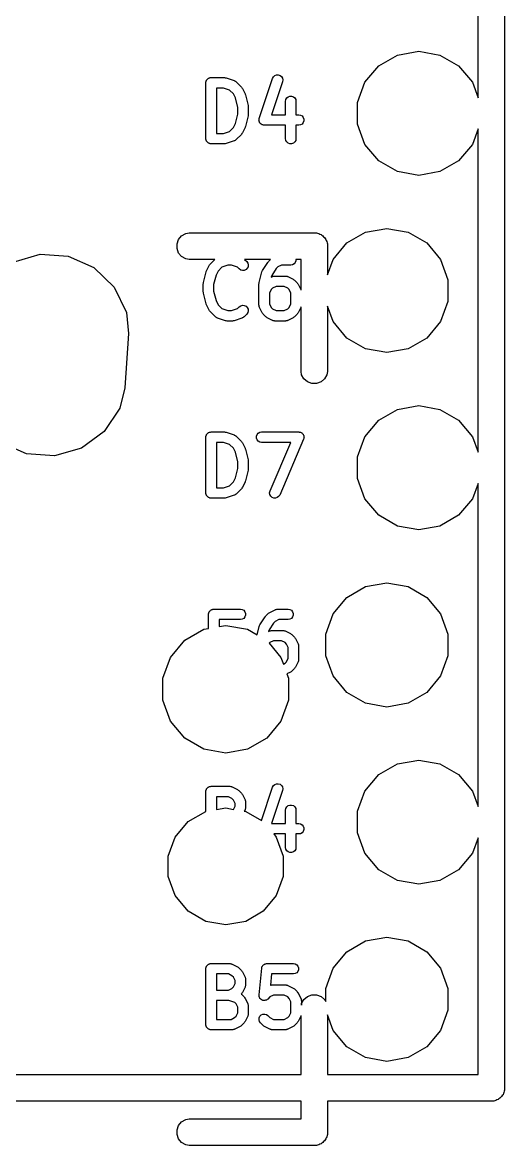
# Model space of a CAD drawing. Extents: x 242.4 to 312.6, y -174.9 to -102.
# Drawn here: x 270.13 to 277.05, y -136.08 to -119.98 of the extents above; entities that cross this region are included whole.
import ezdxf

# ---------------------------------------------------------------- set-up
doc = ezdxf.new("R2010")
doc.units = 0
doc.header["$MEASUREMENT"] = 0
doc.layers.add('BLACK', color=7, linetype='CONTINUOUS')

msp = doc.modelspace()

# ---------------------------------------------------------------- linework, layer by layer
at = {"layer": 'BLACK', "linetype": 'CONTINUOUS'}
for p, q in [((277.05, -102.218), (277.05, -135.272)), ((276.67, -121.061), (276.669, -116.429)), ((275.514, -120.449), (275.819, -120.395)), ((275.819, -120.395), (276.123, -120.449)), ((275.247, -120.603), (275.514, -120.449)), ((276.123, -120.449), (276.391, -120.603)), ((273.754, -120.745), (273.778, -120.735)), ((273.778, -120.735), (273.804, -120.735)), ((273.804, -120.735), (273.829, -120.743)), ((275.048, -120.84), (275.247, -120.603)), ((276.391, -120.603), (276.589, -120.84)), ((272.766, -120.847), (272.767, -120.84)), ((272.766, -121.647), (272.766, -120.847)), ((272.767, -120.834), (272.769, -120.828)), ((272.767, -120.84), (272.767, -120.834)), ((272.769, -120.828), (272.77, -120.821)), ((272.77, -120.821), (272.773, -120.816)), ((272.773, -120.816), (272.776, -120.809)), ((272.776, -120.809), (272.78, -120.804)), ((272.78, -120.804), (272.783, -120.799)), ((272.783, -120.799), (272.788, -120.794)), ((272.788, -120.794), (272.792, -120.789)), ((272.792, -120.789), (272.798, -120.786)), ((272.798, -120.786), (272.803, -120.782)), ((272.803, -120.782), (272.809, -120.78)), ((272.809, -120.78), (272.815, -120.776)), ((272.815, -120.776), (272.821, -120.775)), ((272.821, -120.775), (272.827, -120.773)), ((272.827, -120.773), (272.834, -120.773)), ((272.834, -120.773), (272.841, -120.772)), ((272.841, -120.772), (273.031, -120.772)), ((273.031, -120.772), (273.043, -120.774)), ((273.043, -120.774), (273.055, -120.776)), ((273.055, -120.776), (273.169, -120.814)), ((273.169, -120.814), (273.173, -120.816)), ((273.173, -120.816), (273.177, -120.817)), ((273.177, -120.817), (273.184, -120.822)), ((273.184, -120.822), (273.192, -120.826)), ((273.192, -120.826), (273.195, -120.829)), ((273.195, -120.829), (273.198, -120.832)), ((273.198, -120.832), (273.275, -120.908)), ((273.531, -121.357), (273.722, -120.785)), ((273.864, -120.833), (273.706, -121.305)), ((273.722, -120.785), (273.734, -120.762)), ((273.734, -120.762), (273.754, -120.745)), ((273.829, -120.743), (273.849, -120.759)), ((273.849, -120.759), (273.863, -120.781)), ((273.863, -120.781), (273.868, -120.807)), ((273.868, -120.807), (273.864, -120.833)), ((274.942, -121.13), (275.048, -120.84)), ((276.589, -120.84), (276.67, -121.061)), ((272.916, -120.922), (272.916, -121.572)), ((273.019, -120.922), (272.916, -120.922)), ((273.105, -120.951), (273.019, -120.922)), ((273.16, -121.006), (273.105, -120.951)), ((273.189, -121.064), (273.16, -121.006)), ((273.275, -120.908), (273.281, -120.918)), ((273.281, -120.918), (273.289, -120.928)), ((273.289, -120.928), (273.327, -121.004)), ((273.327, -121.004), (273.329, -121.012)), ((273.329, -121.012), (273.332, -121.019)), ((273.332, -121.019), (273.37, -121.172)), ((273.926, -121.065), (273.946, -121.049)), ((273.946, -121.049), (273.97, -121.04)), ((273.97, -121.04), (273.996, -121.04)), ((273.996, -121.04), (274.021, -121.049)), ((274.021, -121.049), (274.041, -121.065)), ((273.223, -121.199), (273.189, -121.064)), ((273.223, -121.295), (273.223, -121.199)), ((273.37, -121.172), (273.371, -121.181)), ((273.371, -121.181), (273.373, -121.19)), ((273.373, -121.19), (273.373, -121.304)), ((273.908, -121.114), (273.913, -121.088)), ((273.908, -121.305), (273.908, -121.114)), ((273.913, -121.088), (273.926, -121.065)), ((274.041, -121.065), (274.054, -121.088)), ((274.054, -121.088), (274.058, -121.114)), ((274.058, -121.114), (274.058, -121.305)), ((274.942, -121.44), (274.942, -121.13)), ((273.189, -121.43), (273.223, -121.295)), ((273.37, -121.322), (273.332, -121.475)), ((273.371, -121.313), (273.37, -121.322)), ((273.373, -121.304), (273.371, -121.313)), ((273.527, -121.382), (273.529, -121.375)), ((273.529, -121.388), (273.527, -121.382)), ((273.529, -121.367), (273.53, -121.362)), ((273.529, -121.375), (273.529, -121.367)), ((273.53, -121.362), (273.531, -121.357)), ((273.706, -121.305), (273.908, -121.305)), ((274.058, -121.305), (274.098, -121.305)), ((274.098, -121.305), (274.123, -121.31)), ((274.123, -121.31), (274.146, -121.323)), ((274.146, -121.323), (274.163, -121.343)), ((274.163, -121.343), (274.172, -121.367)), ((274.172, -121.367), (274.172, -121.393)), ((273.019, -121.572), (273.105, -121.543)), ((273.105, -121.543), (273.16, -121.488)), ((273.16, -121.488), (273.189, -121.43)), ((273.327, -121.49), (273.289, -121.566)), ((273.329, -121.482), (273.327, -121.49)), ((273.332, -121.475), (273.329, -121.482)), ((273.529, -121.393), (273.529, -121.388)), ((273.531, -121.4), (273.529, -121.393)), ((273.533, -121.408), (273.531, -121.4)), ((273.536, -121.413), (273.533, -121.408)), ((273.537, -121.418), (273.536, -121.413)), ((273.542, -121.424), (273.537, -121.418)), ((273.546, -121.43), (273.542, -121.424)), ((273.551, -121.433), (273.546, -121.43)), ((273.554, -121.438), (273.551, -121.433)), ((273.561, -121.441), (273.554, -121.438)), ((273.567, -121.446), (273.561, -121.441)), ((273.572, -121.448), (273.567, -121.446)), ((273.577, -121.451), (273.572, -121.448)), ((273.584, -121.452), (273.577, -121.451)), ((273.591, -121.454), (273.584, -121.452)), ((273.597, -121.454), (273.591, -121.454)), ((273.602, -121.455), (273.597, -121.454)), ((273.908, -121.455), (273.602, -121.455)), ((273.908, -121.647), (273.908, -121.455)), ((274.098, -121.455), (274.058, -121.455)), ((274.058, -121.455), (274.058, -121.647)), ((274.123, -121.451), (274.098, -121.455)), ((274.146, -121.438), (274.123, -121.451)), ((274.163, -121.418), (274.146, -121.438)), ((274.172, -121.393), (274.163, -121.418)), ((275.048, -121.73), (274.942, -121.44)), ((276.67, -121.509), (276.589, -121.73)), ((276.67, -126.141), (276.67, -121.509)), ((272.767, -121.653), (272.766, -121.647)), ((272.767, -121.66), (272.767, -121.653)), ((272.769, -121.666), (272.767, -121.66)), ((272.77, -121.673), (272.769, -121.666)), ((272.773, -121.678), (272.77, -121.673)), ((272.776, -121.684), (272.773, -121.678)), ((272.78, -121.689), (272.776, -121.684)), ((272.783, -121.695), (272.78, -121.689)), ((272.788, -121.699), (272.783, -121.695)), ((272.792, -121.704), (272.788, -121.699)), ((272.798, -121.708), (272.792, -121.704)), ((272.916, -121.572), (273.019, -121.572)), ((273.169, -121.68), (273.055, -121.718)), ((273.173, -121.678), (273.169, -121.68)), ((273.177, -121.677), (273.173, -121.678)), ((273.184, -121.672), (273.177, -121.677)), ((273.192, -121.668), (273.184, -121.672)), ((273.195, -121.664), (273.192, -121.668)), ((273.198, -121.662), (273.195, -121.664)), ((273.275, -121.586), (273.198, -121.662)), ((273.281, -121.576), (273.275, -121.586)), ((273.289, -121.566), (273.281, -121.576)), ((273.913, -121.673), (273.908, -121.647)), ((273.926, -121.695), (273.913, -121.673)), ((273.946, -121.712), (273.926, -121.695)), ((274.041, -121.695), (274.021, -121.712)), ((274.054, -121.673), (274.041, -121.695)), ((274.058, -121.647), (274.054, -121.673)), ((272.803, -121.712), (272.798, -121.708)), ((272.809, -121.714), (272.803, -121.712)), ((272.815, -121.717), (272.809, -121.714)), ((272.821, -121.719), (272.815, -121.717)), ((272.827, -121.721), (272.821, -121.719)), ((272.834, -121.721), (272.827, -121.721)), ((272.841, -121.722), (272.834, -121.721)), ((273.031, -121.722), (272.841, -121.722)), ((273.043, -121.72), (273.031, -121.722)), ((273.055, -121.718), (273.043, -121.72)), ((273.97, -121.721), (273.946, -121.712)), ((273.996, -121.721), (273.97, -121.721)), ((274.021, -121.712), (273.996, -121.721)), ((275.247, -121.967), (275.048, -121.73)), ((276.589, -121.73), (276.391, -121.967)), ((275.514, -122.121), (275.247, -121.967)), ((276.391, -121.967), (276.123, -122.121)), ((275.819, -122.175), (275.514, -122.121)), ((276.123, -122.121), (275.819, -122.175)), ((274.789, -123.143), (275.057, -122.989)), ((275.057, -122.989), (275.361, -122.935)), ((275.361, -122.935), (275.666, -122.989)), ((275.666, -122.989), (275.933, -123.143)), ((272.352, -123.156), (272.374, -123.093)), ((272.374, -123.093), (272.418, -123.042)), ((272.418, -123.042), (272.476, -123.008)), ((272.476, -123.008), (272.525, -122.999)), ((272.525, -122.999), (274.337, -122.999)), ((274.337, -122.999), (274.337, -123)), ((274.337, -123), (274.354, -123)), ((274.354, -123), (274.369, -123.005)), ((274.369, -123.005), (274.386, -123.008)), ((274.386, -123.008), (274.401, -123.017)), ((274.401, -123.017), (274.417, -123.022)), ((274.417, -123.022), (274.43, -123.033)), ((274.43, -123.033), (274.444, -123.042)), ((274.444, -123.042), (274.455, -123.055)), ((274.455, -123.055), (274.468, -123.066)), ((274.468, -123.066), (274.477, -123.08)), ((274.477, -123.08), (274.488, -123.093)), ((274.488, -123.093), (274.493, -123.109)), ((274.493, -123.109), (274.502, -123.124)), ((274.502, -123.124), (274.505, -123.141)), ((274.505, -123.141), (274.51, -123.156)), ((274.591, -123.38), (274.789, -123.143)), ((275.933, -123.143), (276.132, -123.38)), ((270, -123.417), (270.388, -123.306)), ((270.388, -123.306), (270.79, -123.334)), ((272.352, -123.224), (272.352, -123.156)), ((272.374, -123.287), (272.352, -123.224)), ((272.418, -123.338), (272.374, -123.287)), ((274.51, -123.156), (274.51, -123.173)), ((274.51, -123.173), (274.51, -123.173)), ((274.51, -123.173), (274.51, -123.601)), ((270.79, -123.334), (271.158, -123.497)), ((272.476, -123.372), (272.418, -123.338)), ((272.525, -123.38), (272.476, -123.372)), ((272.893, -123.38), (272.525, -123.38)), ((272.773, -123.544), (272.812, -123.468)), ((272.812, -123.468), (272.819, -123.458)), ((272.819, -123.458), (272.826, -123.448)), ((272.826, -123.448), (272.893, -123.38)), ((273.081, -123.462), (272.995, -123.491)), ((273.133, -123.462), (273.081, -123.462)), ((273.219, -123.491), (273.133, -123.462)), ((273.693, -123.38), (273.321, -123.38)), ((273.321, -123.38), (273.351, -123.41)), ((273.351, -123.41), (273.366, -123.431)), ((273.366, -123.431), (273.372, -123.457)), ((273.372, -123.457), (273.37, -123.483)), ((273.578, -123.536), (273.654, -123.421)), ((273.654, -123.421), (273.659, -123.416)), ((273.659, -123.416), (273.664, -123.41)), ((273.664, -123.41), (273.693, -123.38)), ((273.849, -123.462), (273.799, -123.487)), ((273.983, -123.462), (273.849, -123.462)), ((274.009, -123.457), (273.983, -123.462)), ((274.032, -123.444), (274.009, -123.457)), ((274.048, -123.424), (274.032, -123.444)), ((274.057, -123.4), (274.048, -123.424)), ((274.057, -123.38), (274.057, -123.4)), ((274.13, -123.38), (274.057, -123.38)), ((274.13, -123.817), (274.13, -123.38)), ((274.51, -123.601), (274.591, -123.38)), ((276.132, -123.38), (276.238, -123.67)), ((271.158, -123.497), (271.448, -123.777)), ((272.73, -123.712), (272.768, -123.559)), ((272.768, -123.559), (272.771, -123.552)), ((272.771, -123.552), (272.773, -123.544)), ((272.911, -123.604), (272.877, -123.739)), ((272.94, -123.546), (272.911, -123.604)), ((272.995, -123.491), (272.94, -123.546)), ((273.245, -123.516), (273.219, -123.491)), ((273.266, -123.531), (273.245, -123.516)), ((273.291, -123.538), (273.266, -123.531)), ((273.317, -123.536), (273.291, -123.538)), ((273.341, -123.525), (273.317, -123.536)), ((273.359, -123.506), (273.341, -123.525)), ((273.37, -123.483), (273.359, -123.506)), ((273.53, -123.712), (273.568, -123.559)), ((273.568, -123.559), (273.573, -123.548)), ((273.573, -123.548), (273.578, -123.536)), ((273.71, -123.608), (273.704, -123.633)), ((273.704, -123.633), (273.721, -123.625)), ((273.775, -123.511), (273.71, -123.608)), ((273.721, -123.625), (273.725, -123.623)), ((273.725, -123.623), (273.729, -123.621)), ((273.729, -123.621), (273.738, -123.62)), ((273.738, -123.62), (273.746, -123.617)), ((273.746, -123.617), (273.751, -123.617)), ((273.751, -123.617), (273.755, -123.617)), ((273.755, -123.617), (273.907, -123.617)), ((273.799, -123.487), (273.775, -123.511)), ((273.907, -123.617), (273.911, -123.617)), ((273.911, -123.617), (273.916, -123.617)), ((273.916, -123.617), (273.924, -123.62)), ((273.924, -123.62), (273.933, -123.621)), ((273.933, -123.621), (273.937, -123.623)), ((273.937, -123.623), (273.941, -123.625)), ((273.941, -123.625), (274.017, -123.663)), ((271.448, -123.777), (271.625, -124.139)), ((272.727, -123.73), (272.729, -123.721)), ((272.727, -123.844), (272.727, -123.73)), ((272.729, -123.721), (272.73, -123.712)), ((272.877, -123.739), (272.877, -123.835)), ((273.527, -123.73), (273.529, -123.721)), ((273.527, -124.035), (273.527, -123.73)), ((273.529, -123.721), (273.53, -123.712)), ((273.723, -123.791), (273.702, -123.812)), ((273.773, -123.767), (273.723, -123.791)), ((273.889, -123.767), (273.773, -123.767)), ((273.939, -123.791), (273.889, -123.767)), ((273.96, -123.812), (273.939, -123.791)), ((274.017, -123.663), (274.027, -123.67)), ((274.027, -123.67), (274.036, -123.677)), ((274.036, -123.677), (274.075, -123.715)), ((274.075, -123.715), (274.081, -123.725)), ((274.081, -123.725), (274.089, -123.734)), ((274.089, -123.734), (274.127, -123.811)), ((276.238, -123.67), (276.238, -123.98)), ((272.729, -123.853), (272.727, -123.844)), ((272.73, -123.862), (272.729, -123.853)), ((272.768, -124.015), (272.73, -123.862)), ((272.877, -123.835), (272.911, -123.97)), ((273.702, -123.812), (273.677, -123.862)), ((273.677, -123.862), (273.677, -124.017)), ((273.985, -123.862), (273.96, -123.812)), ((273.985, -124.017), (273.985, -123.862)), ((274.127, -123.811), (274.128, -123.815)), ((274.128, -123.815), (274.13, -123.817)), ((272.771, -124.022), (272.768, -124.015)), ((272.773, -124.03), (272.771, -124.022)), ((272.812, -124.106), (272.773, -124.03)), ((272.819, -124.116), (272.812, -124.106)), ((272.826, -124.126), (272.819, -124.116)), ((272.911, -123.97), (272.94, -124.028)), ((272.94, -124.028), (272.995, -124.083)), ((272.995, -124.083), (273.081, -124.112)), ((273.081, -124.112), (273.133, -124.112)), ((273.133, -124.112), (273.219, -124.083)), ((273.219, -124.083), (273.245, -124.058)), ((273.245, -124.058), (273.266, -124.043)), ((273.266, -124.043), (273.291, -124.036)), ((273.291, -124.036), (273.317, -124.038)), ((273.317, -124.038), (273.341, -124.049)), ((273.341, -124.049), (273.359, -124.068)), ((273.359, -124.068), (273.37, -124.091)), ((273.372, -124.117), (273.366, -124.142)), ((273.37, -124.091), (273.372, -124.117)), ((273.528, -124.039), (273.527, -124.035)), ((273.528, -124.043), (273.528, -124.039)), ((273.53, -124.052), (273.528, -124.043)), ((273.532, -124.06), (273.53, -124.052)), ((273.534, -124.064), (273.532, -124.06)), ((273.535, -124.068), (273.534, -124.064)), ((273.573, -124.144), (273.535, -124.068)), ((273.677, -124.017), (273.702, -124.066)), ((273.702, -124.066), (273.723, -124.087)), ((273.723, -124.087), (273.773, -124.112)), ((273.773, -124.112), (273.889, -124.112)), ((273.889, -124.112), (273.939, -124.087)), ((273.939, -124.087), (273.96, -124.066)), ((273.96, -124.066), (273.985, -124.017)), ((274.127, -124.068), (274.089, -124.144)), ((274.128, -124.064), (274.127, -124.068)), ((274.13, -124.061), (274.128, -124.064)), ((274.13, -124.985), (274.13, -124.061)), ((274.591, -124.27), (274.51, -124.049)), ((274.51, -124.049), (274.51, -124.985)), ((276.238, -123.98), (276.132, -124.27)), ((271.625, -124.139), (271.657, -124.439)), ((272.902, -124.202), (272.826, -124.126)), ((272.905, -124.204), (272.902, -124.202)), ((272.908, -124.208), (272.905, -124.204)), ((272.916, -124.212), (272.908, -124.208)), ((272.923, -124.217), (272.916, -124.212)), ((272.927, -124.218), (272.923, -124.217)), ((272.931, -124.22), (272.927, -124.218)), ((273.045, -124.258), (272.931, -124.22)), ((273.057, -124.26), (273.045, -124.258)), ((273.069, -124.262), (273.057, -124.26)), ((273.145, -124.262), (273.069, -124.262)), ((273.157, -124.26), (273.145, -124.262)), ((273.169, -124.258), (273.157, -124.26)), ((273.283, -124.22), (273.169, -124.258)), ((273.287, -124.218), (273.283, -124.22)), ((273.291, -124.217), (273.287, -124.218)), ((273.298, -124.212), (273.291, -124.217)), ((273.306, -124.208), (273.298, -124.212)), ((273.309, -124.204), (273.306, -124.208)), ((273.313, -124.202), (273.309, -124.204)), ((273.351, -124.164), (273.313, -124.202)), ((273.366, -124.142), (273.351, -124.164)), ((273.581, -124.154), (273.573, -124.144)), ((273.587, -124.164), (273.581, -124.154)), ((273.626, -124.202), (273.587, -124.164)), ((273.635, -124.209), (273.626, -124.202)), ((273.645, -124.216), (273.635, -124.209)), ((273.721, -124.254), (273.645, -124.216)), ((273.725, -124.255), (273.721, -124.254)), ((273.729, -124.257), (273.725, -124.255)), ((273.738, -124.259), (273.729, -124.257)), ((273.746, -124.261), (273.738, -124.259)), ((273.751, -124.261), (273.746, -124.261)), ((273.755, -124.262), (273.751, -124.261)), ((273.907, -124.262), (273.755, -124.262)), ((273.911, -124.261), (273.907, -124.262)), ((273.916, -124.261), (273.911, -124.261)), ((273.924, -124.259), (273.916, -124.261)), ((273.933, -124.257), (273.924, -124.259)), ((273.937, -124.255), (273.933, -124.257)), ((273.941, -124.254), (273.937, -124.255)), ((274.017, -124.216), (273.941, -124.254)), ((274.027, -124.209), (274.017, -124.216)), ((274.036, -124.202), (274.027, -124.209)), ((274.075, -124.164), (274.036, -124.202)), ((274.081, -124.154), (274.075, -124.164)), ((274.089, -124.144), (274.081, -124.154)), ((274.789, -124.507), (274.591, -124.27)), ((276.132, -124.27), (275.933, -124.507)), ((271.657, -124.439), (271.603, -125.218)), ((275.057, -124.661), (274.789, -124.507)), ((275.933, -124.507), (275.666, -124.661)), ((275.361, -124.715), (275.057, -124.661)), ((275.666, -124.661), (275.361, -124.715)), ((274.138, -125.034), (274.13, -124.985)), ((274.172, -125.092), (274.138, -125.034)), ((274.502, -125.034), (274.468, -125.092)), ((274.51, -124.985), (274.502, -125.034)), ((271.603, -125.218), (271.531, -125.511)), ((274.223, -125.136), (274.172, -125.092)), ((274.286, -125.158), (274.223, -125.136)), ((274.354, -125.158), (274.286, -125.158)), ((274.417, -125.136), (274.354, -125.158)), ((274.468, -125.092), (274.417, -125.136)), ((271.531, -125.511), (271.306, -125.845)), ((275.247, -125.683), (275.514, -125.529)), ((275.514, -125.529), (275.819, -125.475)), ((275.819, -125.475), (276.123, -125.529)), ((276.123, -125.529), (276.391, -125.683)), ((275.048, -125.92), (275.247, -125.683)), ((276.391, -125.683), (276.589, -125.92)), ((271.306, -125.845), (270.98, -126.083)), ((272.773, -125.896), (272.776, -125.889)), ((272.776, -125.889), (272.78, -125.884)), ((272.78, -125.884), (272.783, -125.879)), ((272.783, -125.879), (272.788, -125.874)), ((272.788, -125.874), (272.792, -125.869)), ((272.792, -125.869), (272.798, -125.866)), ((272.798, -125.866), (272.803, -125.862)), ((272.803, -125.862), (272.809, -125.86)), ((272.809, -125.86), (272.815, -125.856)), ((272.815, -125.856), (272.821, -125.855)), ((272.821, -125.855), (272.827, -125.853)), ((272.827, -125.853), (272.834, -125.853)), ((272.834, -125.853), (272.841, -125.852)), ((272.841, -125.852), (273.031, -125.852)), ((273.031, -125.852), (273.043, -125.854)), ((273.043, -125.854), (273.055, -125.856)), ((273.055, -125.856), (273.169, -125.894)), ((273.49, -125.914), (273.499, -125.889)), ((273.499, -125.889), (273.516, -125.869)), ((273.516, -125.869), (273.539, -125.856)), ((273.539, -125.856), (273.564, -125.852)), ((273.564, -125.852), (274.098, -125.852)), ((274.098, -125.852), (274.106, -125.853)), ((274.106, -125.853), (274.115, -125.854)), ((274.115, -125.854), (274.119, -125.856)), ((274.119, -125.856), (274.123, -125.856)), ((274.123, -125.856), (274.131, -125.861)), ((274.131, -125.861), (274.139, -125.864)), ((274.139, -125.864), (274.142, -125.867)), ((274.142, -125.867), (274.146, -125.869)), ((274.146, -125.869), (274.151, -125.876)), ((274.151, -125.876), (274.158, -125.882)), ((274.158, -125.882), (274.16, -125.886)), ((274.16, -125.886), (274.163, -125.889)), ((274.163, -125.889), (274.166, -125.898)), ((270.19, -126.166), (269.822, -126.003)), ((272.766, -125.927), (272.767, -125.92)), ((272.766, -126.727), (272.766, -125.927)), ((272.767, -125.914), (272.769, -125.908)), ((272.767, -125.92), (272.767, -125.914)), ((272.769, -125.908), (272.77, -125.901)), ((272.77, -125.901), (272.773, -125.896)), ((272.916, -126.002), (272.916, -126.652)), ((273.019, -126.002), (272.916, -126.002)), ((273.105, -126.031), (273.019, -126.002)), ((273.16, -126.086), (273.105, -126.031)), ((273.169, -125.894), (273.173, -125.896)), ((273.173, -125.896), (273.177, -125.897)), ((273.177, -125.897), (273.184, -125.902)), ((273.184, -125.902), (273.192, -125.906)), ((273.192, -125.906), (273.195, -125.909)), ((273.195, -125.909), (273.198, -125.912)), ((273.198, -125.912), (273.275, -125.988)), ((273.275, -125.988), (273.281, -125.998)), ((273.281, -125.998), (273.289, -126.008)), ((273.289, -126.008), (273.327, -126.084)), ((273.49, -125.94), (273.49, -125.914)), ((273.499, -125.964), (273.49, -125.94)), ((273.516, -125.984), (273.499, -125.964)), ((273.539, -125.997), (273.516, -125.984)), ((273.564, -126.002), (273.539, -125.997)), ((273.984, -126.002), (273.564, -126.002)), ((273.686, -126.697), (273.984, -126.002)), ((274.167, -125.956), (273.824, -126.756)), ((274.166, -125.898), (274.169, -125.905)), ((274.169, -125.948), (274.167, -125.956)), ((274.169, -125.905), (274.17, -125.91)), ((274.172, -125.94), (274.169, -125.948)), ((274.17, -125.91), (274.172, -125.914)), ((274.172, -125.914), (274.172, -125.923)), ((274.172, -125.923), (274.173, -125.931)), ((274.173, -125.931), (274.172, -125.935)), ((274.172, -125.935), (274.172, -125.94)), ((274.942, -126.21), (275.048, -125.92)), ((276.589, -125.92), (276.67, -126.141)), ((270.592, -126.194), (270.19, -126.166)), ((270.98, -126.083), (270.592, -126.194)), ((273.189, -126.144), (273.16, -126.086)), ((273.223, -126.279), (273.189, -126.144)), ((273.327, -126.084), (273.329, -126.092)), ((273.329, -126.092), (273.332, -126.099)), ((273.332, -126.099), (273.37, -126.252)), ((274.942, -126.52), (274.942, -126.21)), ((273.223, -126.375), (273.223, -126.279)), ((273.37, -126.252), (273.371, -126.261)), ((273.371, -126.261), (273.373, -126.27)), ((273.373, -126.27), (273.373, -126.384)), ((273.16, -126.568), (273.189, -126.51)), ((273.189, -126.51), (273.223, -126.375)), ((273.37, -126.402), (273.332, -126.555)), ((273.371, -126.393), (273.37, -126.402)), ((273.373, -126.384), (273.371, -126.393)), ((275.048, -126.81), (274.942, -126.52)), ((272.916, -126.652), (273.019, -126.652)), ((273.019, -126.652), (273.105, -126.623)), ((273.105, -126.623), (273.16, -126.568)), ((273.275, -126.666), (273.198, -126.742)), ((273.281, -126.656), (273.275, -126.666)), ((273.289, -126.646), (273.281, -126.656)), ((273.327, -126.57), (273.289, -126.646)), ((273.329, -126.562), (273.327, -126.57)), ((273.332, -126.555), (273.329, -126.562)), ((276.67, -126.589), (276.589, -126.81)), ((276.67, -131.221), (276.67, -126.589)), ((272.767, -126.733), (272.766, -126.727)), ((272.767, -126.74), (272.767, -126.733)), ((272.769, -126.746), (272.767, -126.74)), ((272.77, -126.753), (272.769, -126.746)), ((272.773, -126.758), (272.77, -126.753)), ((272.776, -126.764), (272.773, -126.758)), ((272.78, -126.769), (272.776, -126.764)), ((272.783, -126.775), (272.78, -126.769)), ((272.788, -126.779), (272.783, -126.775)), ((272.792, -126.784), (272.788, -126.779)), ((272.798, -126.788), (272.792, -126.784)), ((272.803, -126.792), (272.798, -126.788)), ((272.809, -126.794), (272.803, -126.792)), ((272.815, -126.797), (272.809, -126.794)), ((272.821, -126.799), (272.815, -126.797)), ((272.827, -126.801), (272.821, -126.799)), ((272.834, -126.801), (272.827, -126.801)), ((272.841, -126.802), (272.834, -126.801)), ((273.031, -126.802), (272.841, -126.802)), ((273.043, -126.8), (273.031, -126.802)), ((273.055, -126.798), (273.043, -126.8)), ((273.169, -126.76), (273.055, -126.798)), ((273.173, -126.758), (273.169, -126.76)), ((273.177, -126.757), (273.173, -126.758)), ((273.184, -126.752), (273.177, -126.757)), ((273.192, -126.748), (273.184, -126.752)), ((273.195, -126.744), (273.192, -126.748)), ((273.198, -126.742), (273.195, -126.744)), ((273.68, -126.723), (273.686, -126.697)), ((273.683, -126.749), (273.68, -126.723)), ((273.695, -126.772), (273.683, -126.749)), ((273.714, -126.79), (273.695, -126.772)), ((273.738, -126.8), (273.714, -126.79)), ((273.764, -126.801), (273.738, -126.8)), ((273.789, -126.794), (273.764, -126.801)), ((273.809, -126.778), (273.789, -126.794)), ((273.824, -126.756), (273.809, -126.778)), ((275.247, -127.047), (275.048, -126.81)), ((276.589, -126.81), (276.391, -127.047)), ((275.514, -127.201), (275.247, -127.047)), ((276.391, -127.047), (276.123, -127.201)), ((275.819, -127.255), (275.514, -127.201)), ((276.123, -127.201), (275.819, -127.255)), ((274.789, -128.223), (275.057, -128.069)), ((275.057, -128.069), (275.361, -128.015)), ((275.361, -128.015), (275.666, -128.069)), ((275.666, -128.069), (275.933, -128.223)), ((274.591, -128.46), (274.789, -128.223)), ((275.933, -128.223), (276.132, -128.46)), ((272.804, -128.467), (272.805, -128.46)), ((272.804, -128.669), (272.804, -128.467)), ((272.805, -128.454), (272.807, -128.448)), ((272.805, -128.46), (272.805, -128.454)), ((272.807, -128.448), (272.808, -128.441)), ((272.808, -128.441), (272.811, -128.436)), ((272.811, -128.436), (272.814, -128.429)), ((272.814, -128.429), (272.818, -128.424)), ((272.818, -128.424), (272.821, -128.419)), ((272.821, -128.419), (272.826, -128.414)), ((272.826, -128.414), (272.83, -128.409)), ((272.83, -128.409), (272.836, -128.406)), ((272.836, -128.406), (272.841, -128.402)), ((272.841, -128.402), (272.847, -128.4)), ((272.847, -128.4), (272.853, -128.396)), ((272.853, -128.396), (272.859, -128.395)), ((272.859, -128.395), (272.866, -128.393)), ((272.866, -128.393), (272.872, -128.393)), ((272.872, -128.393), (272.879, -128.392)), ((272.879, -128.392), (273.26, -128.392)), ((273.26, -128.392), (273.285, -128.396)), ((273.285, -128.396), (273.308, -128.409)), ((273.308, -128.409), (273.325, -128.429)), ((273.325, -128.429), (273.333, -128.454)), ((273.333, -128.454), (273.333, -128.48)), ((273.626, -128.49), (273.664, -128.452)), ((273.664, -128.452), (273.674, -128.445)), ((273.674, -128.445), (273.683, -128.438)), ((273.683, -128.438), (273.759, -128.4)), ((273.759, -128.4), (273.764, -128.399)), ((273.764, -128.399), (273.767, -128.396)), ((273.767, -128.396), (273.776, -128.395)), ((273.776, -128.395), (273.784, -128.392)), ((273.784, -128.392), (273.789, -128.393)), ((273.789, -128.393), (273.793, -128.392)), ((273.793, -128.392), (273.945, -128.392)), ((273.945, -128.392), (273.971, -128.396)), ((273.971, -128.396), (273.993, -128.409)), ((273.993, -128.409), (274.01, -128.429)), ((274.01, -128.429), (274.019, -128.454)), ((274.019, -128.454), (274.019, -128.48)), ((274.485, -128.75), (274.591, -128.46)), ((276.132, -128.46), (276.238, -128.75)), ((273.26, -128.542), (272.954, -128.542)), ((272.954, -128.542), (272.954, -128.642)), ((272.954, -128.642), (273.05, -128.625)), ((273.05, -128.625), (273.363, -128.68)), ((273.285, -128.537), (273.26, -128.542)), ((273.308, -128.524), (273.285, -128.537)), ((273.325, -128.504), (273.308, -128.524)), ((273.333, -128.48), (273.325, -128.504)), ((273.53, -128.639), (273.535, -128.628)), ((273.535, -128.628), (273.54, -128.616)), ((273.54, -128.616), (273.616, -128.501)), ((273.616, -128.501), (273.621, -128.496)), ((273.621, -128.496), (273.626, -128.49)), ((273.737, -128.591), (273.672, -128.688)), ((273.761, -128.567), (273.737, -128.591)), ((273.811, -128.542), (273.761, -128.567)), ((273.945, -128.542), (273.811, -128.542)), ((273.971, -128.537), (273.945, -128.542)), ((273.993, -128.524), (273.971, -128.537)), ((274.01, -128.504), (273.993, -128.524)), ((274.019, -128.48), (274.01, -128.504)), ((272.462, -128.839), (272.737, -128.68)), ((272.737, -128.68), (272.804, -128.669)), ((273.363, -128.68), (273.5, -128.759)), ((273.5, -128.759), (273.53, -128.639)), ((273.672, -128.688), (273.666, -128.713)), ((273.666, -128.713), (273.683, -128.705)), ((273.683, -128.705), (273.687, -128.703)), ((273.687, -128.703), (273.691, -128.701)), ((273.691, -128.701), (273.7, -128.7)), ((273.7, -128.7), (273.708, -128.697)), ((273.708, -128.697), (273.712, -128.697)), ((273.712, -128.697), (273.717, -128.697)), ((273.717, -128.697), (273.869, -128.697)), ((273.869, -128.697), (273.873, -128.697)), ((273.873, -128.697), (273.878, -128.697)), ((273.878, -128.697), (273.886, -128.7)), ((273.886, -128.7), (273.895, -128.701)), ((273.895, -128.701), (273.898, -128.703)), ((273.898, -128.703), (273.903, -128.705)), ((273.903, -128.705), (273.979, -128.743)), ((273.979, -128.743), (273.988, -128.75)), ((273.988, -128.75), (273.998, -128.757)), ((273.998, -128.757), (274.036, -128.795)), ((274.485, -129.06), (274.485, -128.75)), ((276.238, -128.75), (276.238, -129.06)), ((272.258, -129.083), (272.462, -128.839)), ((273.685, -128.871), (273.674, -128.882)), ((273.674, -128.882), (273.842, -129.083)), ((273.734, -128.847), (273.685, -128.871)), ((273.851, -128.847), (273.734, -128.847)), ((273.901, -128.871), (273.851, -128.847)), ((273.922, -128.892), (273.901, -128.871)), ((273.946, -128.942), (273.922, -128.892)), ((273.946, -129.097), (273.946, -128.942)), ((274.036, -128.795), (274.043, -128.805)), ((274.043, -128.805), (274.05, -128.814)), ((274.05, -128.814), (274.089, -128.891)), ((274.089, -128.891), (274.09, -128.895)), ((274.09, -128.895), (274.092, -128.898)), ((274.092, -128.898), (274.093, -128.907)), ((274.093, -128.907), (274.096, -128.915)), ((274.096, -128.915), (274.096, -128.92)), ((274.096, -128.92), (274.096, -128.924)), ((274.096, -128.924), (274.096, -129.115)), ((272.149, -129.381), (272.258, -129.083)), ((273.842, -129.083), (273.877, -129.179)), ((273.922, -129.146), (273.946, -129.097)), ((274.591, -129.35), (274.485, -129.06)), ((276.238, -129.06), (276.132, -129.35)), ((273.877, -129.179), (273.901, -129.167)), ((273.901, -129.167), (273.922, -129.146)), ((274.036, -129.244), (273.998, -129.282)), ((274.043, -129.234), (274.036, -129.244)), ((274.05, -129.224), (274.043, -129.234)), ((274.089, -129.148), (274.05, -129.224)), ((274.09, -129.144), (274.089, -129.148)), ((274.092, -129.14), (274.09, -129.144)), ((274.093, -129.132), (274.092, -129.14)), ((274.096, -129.123), (274.093, -129.132)), ((274.096, -129.115), (274.096, -129.119)), ((274.096, -129.119), (274.096, -129.123)), ((272.149, -129.699), (272.149, -129.381)), ((273.979, -129.296), (273.929, -129.321)), ((273.929, -129.321), (273.951, -129.381)), ((273.951, -129.381), (273.951, -129.699)), ((273.988, -129.289), (273.979, -129.296)), ((273.998, -129.282), (273.988, -129.289)), ((274.789, -129.587), (274.591, -129.35)), ((276.132, -129.35), (275.933, -129.587)), ((275.057, -129.741), (274.789, -129.587)), ((275.933, -129.587), (275.666, -129.741)), ((272.258, -129.997), (272.149, -129.699)), ((273.951, -129.699), (273.842, -129.997)), ((275.361, -129.795), (275.057, -129.741)), ((275.666, -129.741), (275.361, -129.795)), ((272.462, -130.241), (272.258, -129.997)), ((273.842, -129.997), (273.638, -130.241)), ((272.737, -130.4), (272.462, -130.241)), ((273.638, -130.241), (273.363, -130.4)), ((273.05, -130.455), (272.737, -130.4)), ((273.363, -130.4), (273.05, -130.455)), ((275.514, -130.609), (275.819, -130.555)), ((275.819, -130.555), (276.123, -130.609)), ((275.247, -130.763), (275.514, -130.609)), ((276.123, -130.609), (276.391, -130.763)), ((275.048, -131), (275.247, -130.763)), ((276.391, -130.763), (276.589, -131)), ((272.766, -131.007), (272.767, -131)), ((272.766, -131.292), (272.766, -131.007)), ((272.767, -130.994), (272.769, -130.988)), ((272.767, -131), (272.767, -130.994)), ((272.769, -130.988), (272.77, -130.981)), ((272.77, -130.981), (272.773, -130.976)), ((272.773, -130.976), (272.776, -130.969)), ((272.776, -130.969), (272.78, -130.964)), ((272.78, -130.964), (272.783, -130.959)), ((272.783, -130.959), (272.788, -130.954)), ((272.788, -130.954), (272.792, -130.949)), ((272.792, -130.949), (272.798, -130.946)), ((272.798, -130.946), (272.803, -130.942)), ((272.803, -130.942), (272.809, -130.94)), ((272.809, -130.94), (272.815, -130.936)), ((272.815, -130.936), (272.821, -130.935)), ((272.821, -130.935), (272.827, -130.933)), ((272.827, -130.933), (272.834, -130.933)), ((272.834, -130.933), (272.841, -130.932)), ((272.841, -130.932), (273.107, -130.932)), ((273.107, -130.932), (273.111, -130.933)), ((273.111, -130.933), (273.116, -130.932)), ((273.116, -130.932), (273.124, -130.935)), ((273.124, -130.935), (273.133, -130.936)), ((273.133, -130.936), (273.137, -130.939)), ((273.137, -130.939), (273.141, -130.94)), ((273.141, -130.94), (273.217, -130.978)), ((273.217, -130.978), (273.227, -130.985)), ((273.227, -130.985), (273.236, -130.992)), ((273.236, -130.992), (273.275, -131.03)), ((273.275, -131.03), (273.281, -131.04)), ((273.281, -131.04), (273.289, -131.05)), ((273.563, -131.423), (273.722, -130.945)), ((273.864, -130.993), (273.706, -131.465)), ((273.722, -130.945), (273.734, -130.922)), ((273.734, -130.922), (273.754, -130.905)), ((273.754, -130.905), (273.778, -130.895)), ((273.778, -130.895), (273.804, -130.895)), ((273.804, -130.895), (273.829, -130.903)), ((273.829, -130.903), (273.849, -130.919)), ((273.849, -130.919), (273.863, -130.941)), ((273.863, -130.941), (273.868, -130.967)), ((273.868, -130.967), (273.864, -130.993)), ((274.942, -131.29), (275.048, -131)), ((276.589, -131), (276.67, -131.221)), ((272.916, -131.082), (272.916, -131.265)), ((273.089, -131.082), (272.916, -131.082)), ((273.139, -131.107), (273.089, -131.082)), ((273.16, -131.128), (273.139, -131.107)), ((273.185, -131.177), (273.16, -131.128)), ((273.185, -131.218), (273.185, -131.177)), ((273.289, -131.05), (273.327, -131.126)), ((273.327, -131.126), (273.328, -131.13)), ((273.328, -131.13), (273.33, -131.134)), ((273.33, -131.134), (273.332, -131.142)), ((273.332, -131.142), (273.334, -131.151)), ((273.334, -131.151), (273.334, -131.155)), ((273.334, -131.155), (273.335, -131.159)), ((273.335, -131.159), (273.335, -131.235)), ((273.946, -131.209), (273.97, -131.2)), ((273.97, -131.2), (273.996, -131.2)), ((273.996, -131.2), (274.021, -131.209)), ((272.511, -131.438), (272.763, -131.292)), ((272.763, -131.292), (272.766, -131.292)), ((272.916, -131.265), (273.05, -131.242)), ((273.05, -131.242), (273.163, -131.262)), ((273.163, -131.262), (273.185, -131.218)), ((273.327, -131.269), (273.317, -131.289)), ((273.317, -131.289), (273.337, -131.292)), ((273.328, -131.265), (273.327, -131.269)), ((273.33, -131.261), (273.328, -131.265)), ((273.332, -131.252), (273.33, -131.261)), ((273.334, -131.244), (273.332, -131.252)), ((273.335, -131.235), (273.334, -131.24)), ((273.334, -131.24), (273.334, -131.244)), ((273.337, -131.292), (273.563, -131.423)), ((273.908, -131.274), (273.913, -131.248)), ((273.908, -131.465), (273.908, -131.274)), ((273.913, -131.248), (273.926, -131.225)), ((273.926, -131.225), (273.946, -131.209)), ((274.021, -131.209), (274.041, -131.225)), ((274.041, -131.225), (274.054, -131.248)), ((274.054, -131.248), (274.058, -131.274)), ((274.058, -131.274), (274.058, -131.465)), ((274.942, -131.6), (274.942, -131.29)), ((272.324, -131.661), (272.511, -131.438)), ((273.706, -131.465), (273.908, -131.465)), ((274.058, -131.465), (274.098, -131.465)), ((274.098, -131.465), (274.123, -131.47)), ((274.123, -131.47), (274.146, -131.483)), ((274.146, -131.483), (274.163, -131.503)), ((274.163, -131.503), (274.172, -131.527)), ((272.224, -131.934), (272.324, -131.661)), ((273.908, -131.615), (273.738, -131.615)), ((273.738, -131.615), (273.776, -131.661)), ((273.776, -131.661), (273.875, -131.934)), ((273.908, -131.807), (273.908, -131.615)), ((274.098, -131.615), (274.058, -131.615)), ((274.058, -131.615), (274.058, -131.807)), ((274.123, -131.611), (274.098, -131.615)), ((274.146, -131.598), (274.123, -131.611)), ((274.163, -131.578), (274.146, -131.598)), ((274.172, -131.553), (274.163, -131.578)), ((274.172, -131.527), (274.172, -131.553)), ((275.048, -131.89), (274.942, -131.6)), ((276.67, -131.669), (276.589, -131.89)), ((276.67, -135.064), (276.67, -131.669)), ((273.913, -131.833), (273.908, -131.807)), ((273.926, -131.855), (273.913, -131.833)), ((274.054, -131.833), (274.041, -131.855)), ((274.058, -131.807), (274.054, -131.833)), ((272.224, -132.226), (272.224, -131.934)), ((273.875, -131.934), (273.875, -132.226)), ((273.946, -131.872), (273.926, -131.855)), ((273.97, -131.881), (273.946, -131.872)), ((273.996, -131.881), (273.97, -131.881)), ((274.021, -131.872), (273.996, -131.881)), ((274.041, -131.855), (274.021, -131.872)), ((275.247, -132.127), (275.048, -131.89)), ((276.589, -131.89), (276.391, -132.127)), ((275.514, -132.281), (275.247, -132.127)), ((276.391, -132.127), (276.123, -132.281)), ((272.324, -132.499), (272.224, -132.226)), ((273.875, -132.226), (273.776, -132.499)), ((275.819, -132.335), (275.514, -132.281)), ((276.123, -132.281), (275.819, -132.335)), ((272.511, -132.722), (272.324, -132.499)), ((273.776, -132.499), (273.589, -132.722)), ((272.763, -132.868), (272.511, -132.722)), ((273.589, -132.722), (273.337, -132.868)), ((273.05, -132.918), (272.763, -132.868)), ((273.337, -132.868), (273.05, -132.918)), ((275.057, -133.149), (275.361, -133.095)), ((275.361, -133.095), (275.666, -133.149)), ((274.789, -133.303), (275.057, -133.149)), ((275.666, -133.149), (275.933, -133.303)), ((274.591, -133.54), (274.789, -133.303)), ((275.933, -133.303), (276.132, -133.54)), ((272.766, -133.547), (272.767, -133.54)), ((272.766, -134.347), (272.766, -133.547)), ((272.767, -133.534), (272.769, -133.528)), ((272.767, -133.54), (272.767, -133.534)), ((272.769, -133.528), (272.77, -133.521)), ((272.77, -133.521), (272.773, -133.516)), ((272.773, -133.516), (272.776, -133.509)), ((272.776, -133.509), (272.78, -133.504)), ((272.78, -133.504), (272.783, -133.499)), ((272.783, -133.499), (272.788, -133.494)), ((272.788, -133.494), (272.792, -133.489)), ((272.792, -133.489), (272.798, -133.486)), ((272.798, -133.486), (272.803, -133.482)), ((272.803, -133.482), (272.809, -133.48)), ((272.809, -133.48), (272.815, -133.476)), ((272.815, -133.476), (272.821, -133.475)), ((272.821, -133.475), (272.827, -133.473)), ((272.827, -133.473), (272.834, -133.473)), ((272.834, -133.473), (272.841, -133.472)), ((272.841, -133.472), (273.107, -133.472)), ((273.107, -133.472), (273.111, -133.473)), ((273.111, -133.473), (273.116, -133.472)), ((273.116, -133.472), (273.124, -133.475)), ((273.124, -133.475), (273.133, -133.476)), ((273.133, -133.476), (273.137, -133.479)), ((273.137, -133.479), (273.141, -133.48)), ((273.141, -133.48), (273.217, -133.518)), ((273.217, -133.518), (273.227, -133.525)), ((273.227, -133.525), (273.236, -133.532)), ((273.236, -133.532), (273.275, -133.57)), ((273.275, -133.57), (273.281, -133.58)), ((273.281, -133.58), (273.289, -133.59)), ((273.289, -133.59), (273.327, -133.666)), ((273.528, -133.92), (273.566, -133.539)), ((273.566, -133.539), (273.567, -133.537)), ((273.567, -133.534), (273.57, -133.524)), ((273.567, -133.537), (273.567, -133.534)), ((273.57, -133.524), (273.573, -133.514)), ((273.573, -133.514), (273.575, -133.512)), ((273.575, -133.512), (273.576, -133.509)), ((273.576, -133.509), (273.582, -133.502)), ((273.582, -133.502), (273.588, -133.493)), ((273.588, -133.493), (273.59, -133.492)), ((273.59, -133.492), (273.592, -133.489)), ((273.592, -133.489), (273.601, -133.484)), ((273.601, -133.484), (273.61, -133.479)), ((273.61, -133.479), (273.612, -133.478)), ((273.612, -133.478), (273.615, -133.476)), ((273.615, -133.476), (273.625, -133.475)), ((273.625, -133.475), (273.635, -133.472)), ((273.635, -133.472), (273.638, -133.472)), ((273.638, -133.472), (273.641, -133.472)), ((273.641, -133.472), (274.021, -133.472)), ((274.021, -133.472), (274.047, -133.476)), ((274.047, -133.617), (274.021, -133.622)), ((274.047, -133.476), (274.07, -133.489)), ((274.07, -133.604), (274.047, -133.617)), ((274.07, -133.489), (274.086, -133.509)), ((274.086, -133.584), (274.07, -133.604)), ((274.086, -133.509), (274.095, -133.534)), ((274.095, -133.56), (274.086, -133.584)), ((274.095, -133.534), (274.095, -133.56)), ((274.485, -133.83), (274.591, -133.54)), ((276.132, -133.54), (276.238, -133.83)), ((272.916, -133.622), (272.916, -133.853)), ((273.089, -133.622), (272.916, -133.622)), ((273.139, -133.647), (273.089, -133.622)), ((273.16, -133.668), (273.139, -133.647)), ((273.185, -133.717), (273.16, -133.668)), ((273.16, -133.807), (273.185, -133.758)), ((273.185, -133.758), (273.185, -133.717)), ((273.327, -133.666), (273.328, -133.67)), ((273.328, -133.67), (273.33, -133.674)), ((273.33, -133.674), (273.332, -133.682)), ((273.332, -133.682), (273.334, -133.691)), ((273.334, -133.691), (273.334, -133.695)), ((273.334, -133.695), (273.335, -133.699)), ((273.335, -133.775), (273.334, -133.78)), ((273.335, -133.699), (273.335, -133.775)), ((273.708, -133.622), (273.692, -133.781)), ((273.7, -133.78), (273.708, -133.777)), ((274.021, -133.622), (273.708, -133.622)), ((273.708, -133.777), (273.712, -133.777)), ((273.712, -133.777), (273.717, -133.777)), ((273.717, -133.777), (273.907, -133.777)), ((273.907, -133.777), (273.911, -133.777)), ((273.911, -133.777), (273.916, -133.777)), ((273.916, -133.777), (273.924, -133.78)), ((272.916, -133.853), (273.089, -133.853)), ((273.089, -133.853), (273.139, -133.828)), ((273.139, -133.828), (273.16, -133.807)), ((273.275, -133.905), (273.27, -133.909)), ((273.27, -133.909), (273.271, -133.91)), ((273.271, -133.91), (273.275, -133.913)), ((273.281, -133.895), (273.275, -133.905)), ((273.275, -133.913), (273.313, -133.951)), ((273.289, -133.885), (273.281, -133.895)), ((273.327, -133.809), (273.289, -133.885)), ((273.328, -133.805), (273.327, -133.809)), ((273.33, -133.801), (273.328, -133.805)), ((273.332, -133.792), (273.33, -133.801)), ((273.334, -133.784), (273.332, -133.792)), ((273.334, -133.78), (273.334, -133.784)), ((273.528, -133.921), (273.528, -133.92)), ((273.529, -133.934), (273.528, -133.921)), ((273.528, -133.921), (273.528, -133.921)), ((273.53, -133.946), (273.529, -133.934)), ((273.734, -133.927), (273.685, -133.951)), ((273.692, -133.781), (273.7, -133.78)), ((273.889, -133.927), (273.734, -133.927)), ((273.939, -133.951), (273.889, -133.927)), ((273.924, -133.78), (273.933, -133.781)), ((273.933, -133.781), (273.937, -133.783)), ((273.937, -133.783), (273.941, -133.785)), ((273.941, -133.785), (274.017, -133.823)), ((274.017, -133.823), (274.027, -133.83)), ((274.027, -133.83), (274.036, -133.837)), ((274.036, -133.837), (274.075, -133.875)), ((274.075, -133.875), (274.081, -133.885)), ((274.081, -133.885), (274.089, -133.894)), ((274.089, -133.894), (274.127, -133.971)), ((274.223, -133.944), (274.286, -133.922)), ((274.286, -133.922), (274.354, -133.922)), ((274.354, -133.922), (274.417, -133.944)), ((274.485, -134.017), (274.485, -133.83)), ((276.238, -133.83), (276.238, -134.14)), ((272.916, -134.003), (272.916, -134.272)), ((273.095, -134.003), (272.916, -134.003)), ((273.181, -134.032), (273.095, -134.003)), ((273.198, -134.048), (273.181, -134.032)), ((273.223, -134.098), (273.198, -134.048)), ((273.223, -134.177), (273.223, -134.098)), ((273.313, -133.951), (273.319, -133.961)), ((273.319, -133.961), (273.327, -133.971)), ((273.327, -133.971), (273.365, -134.047)), ((273.365, -134.047), (273.366, -134.051)), ((273.366, -134.051), (273.368, -134.055)), ((273.368, -134.055), (273.37, -134.063)), ((273.37, -134.063), (273.372, -134.072)), ((273.372, -134.072), (273.372, -134.076)), ((273.372, -134.076), (273.373, -134.08)), ((273.373, -134.08), (273.373, -134.195)), ((273.53, -133.947), (273.53, -133.946)), ((273.535, -133.959), (273.53, -133.947)), ((273.53, -133.947), (273.53, -133.947)), ((273.54, -133.97), (273.535, -133.959)), ((273.541, -133.97), (273.54, -133.97)), ((273.541, -133.971), (273.541, -133.97)), ((273.55, -133.98), (273.541, -133.971)), ((273.559, -133.989), (273.55, -133.98)), ((273.571, -133.995), (273.559, -133.989)), ((273.559, -133.989), (273.559, -133.989)), ((273.559, -133.989), (273.559, -133.989)), ((273.582, -134), (273.571, -133.995)), ((273.583, -134), (273.582, -134)), ((273.595, -134.001), (273.583, -134)), ((273.583, -134), (273.583, -134)), ((273.608, -134.003), (273.595, -134.001)), ((273.609, -134.003), (273.608, -134.003)), ((273.608, -134.003), (273.608, -134.003)), ((273.621, -133.999), (273.609, -134.003)), ((273.633, -133.996), (273.621, -133.999)), ((273.634, -133.996), (273.633, -133.996)), ((273.644, -133.989), (273.634, -133.996)), ((273.634, -133.996), (273.634, -133.996)), ((273.655, -133.982), (273.644, -133.989)), ((273.685, -133.951), (273.655, -133.981)), ((273.655, -133.981), (273.655, -133.981)), ((273.655, -133.981), (273.655, -133.982)), ((273.96, -133.972), (273.939, -133.951)), ((273.985, -134.022), (273.96, -133.972)), ((273.985, -134.177), (273.985, -134.022)), ((274.127, -133.971), (274.128, -133.975)), ((274.128, -133.975), (274.13, -133.978)), ((274.13, -133.978), (274.132, -133.987)), ((274.132, -133.987), (274.134, -133.995)), ((274.134, -133.995), (274.134, -134)), ((274.134, -134), (274.135, -134.004)), ((274.135, -134.004), (274.135, -134.067)), ((274.135, -134.067), (274.138, -134.046)), ((274.138, -134.046), (274.172, -133.988)), ((274.172, -133.988), (274.223, -133.944)), ((274.417, -133.944), (274.468, -133.988)), ((274.468, -133.988), (274.485, -134.017)), ((273.128, -134.272), (273.177, -134.247)), ((273.177, -134.247), (273.198, -134.226)), ((273.198, -134.226), (273.223, -134.177)), ((273.365, -134.228), (273.327, -134.304)), ((273.366, -134.224), (273.365, -134.228)), ((273.368, -134.22), (273.366, -134.224)), ((273.37, -134.212), (273.368, -134.22)), ((273.372, -134.203), (273.37, -134.212)), ((273.373, -134.195), (273.372, -134.199)), ((273.372, -134.199), (273.372, -134.203)), ((273.528, -134.277), (273.53, -134.251)), ((273.53, -134.251), (273.541, -134.228)), ((273.541, -134.228), (273.559, -134.209)), ((273.559, -134.209), (273.583, -134.198)), ((273.583, -134.198), (273.609, -134.196)), ((273.609, -134.196), (273.634, -134.203)), ((273.634, -134.203), (273.655, -134.218)), ((273.655, -134.218), (273.685, -134.247)), ((273.685, -134.247), (273.734, -134.272)), ((273.889, -134.272), (273.939, -134.247)), ((273.939, -134.247), (273.96, -134.226)), ((273.96, -134.226), (273.985, -134.177)), ((274.127, -134.228), (274.089, -134.304)), ((274.128, -134.224), (274.127, -134.228)), ((274.13, -134.221), (274.128, -134.224)), ((274.13, -135.064), (274.13, -134.221)), ((274.591, -134.43), (274.51, -134.209)), ((274.51, -134.209), (274.51, -135.064)), ((276.238, -134.14), (276.132, -134.43)), ((272.767, -134.353), (272.766, -134.347)), ((272.767, -134.36), (272.767, -134.353)), ((272.769, -134.366), (272.767, -134.36)), ((272.77, -134.373), (272.769, -134.366)), ((272.773, -134.378), (272.77, -134.373)), ((272.776, -134.384), (272.773, -134.378)), ((272.78, -134.389), (272.776, -134.384)), ((272.783, -134.395), (272.78, -134.389)), ((272.788, -134.399), (272.783, -134.395)), ((272.792, -134.404), (272.788, -134.399)), ((272.798, -134.408), (272.792, -134.404)), ((272.803, -134.412), (272.798, -134.408)), ((272.809, -134.414), (272.803, -134.412)), ((272.815, -134.417), (272.809, -134.414)), ((272.821, -134.419), (272.815, -134.417)), ((272.827, -134.421), (272.821, -134.419)), ((272.834, -134.421), (272.827, -134.421)), ((272.841, -134.422), (272.834, -134.421)), ((273.145, -134.422), (272.841, -134.422)), ((272.916, -134.272), (273.128, -134.272)), ((273.15, -134.421), (273.145, -134.422)), ((273.154, -134.421), (273.15, -134.421)), ((273.162, -134.419), (273.154, -134.421)), ((273.171, -134.417), (273.162, -134.419)), ((273.175, -134.415), (273.171, -134.417)), ((273.179, -134.414), (273.175, -134.415)), ((273.255, -134.376), (273.179, -134.414)), ((273.265, -134.369), (273.255, -134.376)), ((273.275, -134.362), (273.265, -134.369)), ((273.313, -134.324), (273.275, -134.362)), ((273.319, -134.314), (273.313, -134.324)), ((273.327, -134.304), (273.319, -134.314)), ((273.534, -134.302), (273.528, -134.277)), ((273.549, -134.324), (273.534, -134.302)), ((273.587, -134.362), (273.549, -134.324)), ((273.597, -134.369), (273.587, -134.362)), ((273.607, -134.376), (273.597, -134.369)), ((273.683, -134.414), (273.607, -134.376)), ((273.687, -134.415), (273.683, -134.414)), ((273.691, -134.417), (273.687, -134.415)), ((273.7, -134.419), (273.691, -134.417)), ((273.708, -134.421), (273.7, -134.419)), ((273.712, -134.421), (273.708, -134.421)), ((273.717, -134.422), (273.712, -134.421)), ((273.907, -134.422), (273.717, -134.422)), ((273.734, -134.272), (273.889, -134.272)), ((273.911, -134.421), (273.907, -134.422)), ((273.916, -134.421), (273.911, -134.421)), ((273.924, -134.419), (273.916, -134.421)), ((273.933, -134.417), (273.924, -134.419)), ((273.937, -134.415), (273.933, -134.417)), ((273.941, -134.414), (273.937, -134.415)), ((274.017, -134.376), (273.941, -134.414)), ((274.027, -134.369), (274.017, -134.376)), ((274.036, -134.362), (274.027, -134.369)), ((274.075, -134.324), (274.036, -134.362)), ((274.081, -134.314), (274.075, -134.324)), ((274.089, -134.304), (274.081, -134.314)), ((274.789, -134.667), (274.591, -134.43)), ((276.132, -134.43), (275.933, -134.667)), ((275.057, -134.821), (274.789, -134.667)), ((275.933, -134.667), (275.666, -134.821)), ((275.361, -134.875), (275.057, -134.821)), ((275.666, -134.821), (275.361, -134.875)), ((269.961, -135.064), (274.13, -135.064)), ((274.51, -135.064), (276.67, -135.064)), ((277.008, -135.379), (276.995, -135.39)), ((277.017, -135.365), (277.008, -135.379)), ((277.028, -135.352), (277.017, -135.365)), ((277.033, -135.336), (277.028, -135.352)), ((277.042, -135.321), (277.033, -135.336)), ((277.045, -135.304), (277.042, -135.321)), ((277.05, -135.289), (277.045, -135.304)), ((277.05, -135.272), (277.05, -135.272)), ((277.05, -135.272), (277.05, -135.289)), ((274.13, -135.445), (269.926, -135.445)), ((274.13, -135.7), (274.13, -135.445)), ((276.877, -135.445), (274.51, -135.445)), ((274.51, -135.445), (274.51, -135.907)), ((276.894, -135.445), (276.877, -135.445)), ((276.877, -135.445), (276.877, -135.445)), ((276.909, -135.44), (276.894, -135.445)), ((276.926, -135.437), (276.909, -135.44)), ((276.941, -135.428), (276.926, -135.437)), ((276.957, -135.423), (276.941, -135.428)), ((276.97, -135.412), (276.957, -135.423)), ((276.984, -135.403), (276.97, -135.412)), ((276.995, -135.39), (276.984, -135.403)), ((272.418, -135.742), (272.476, -135.708)), ((272.476, -135.708), (272.525, -135.7)), ((272.525, -135.7), (274.13, -135.7)), ((272.352, -135.856), (272.374, -135.793)), ((272.352, -135.924), (272.352, -135.856)), ((272.374, -135.793), (272.418, -135.742)), ((272.374, -135.987), (272.352, -135.924)), ((272.418, -136.038), (272.374, -135.987)), ((274.455, -136.025), (274.444, -136.038)), ((274.468, -136.014), (274.455, -136.025)), ((274.477, -136), (274.468, -136.014)), ((274.488, -135.987), (274.477, -136)), ((274.493, -135.971), (274.488, -135.987)), ((274.502, -135.956), (274.493, -135.971)), ((274.505, -135.939), (274.502, -135.956)), ((274.51, -135.924), (274.505, -135.939)), ((274.51, -135.907), (274.51, -135.907)), ((274.51, -135.907), (274.51, -135.924)), ((272.476, -136.072), (272.418, -136.038)), ((272.525, -136.081), (272.476, -136.072)), ((274.337, -136.081), (272.525, -136.081)), ((274.354, -136.08), (274.337, -136.08)), ((274.337, -136.08), (274.337, -136.081)), ((274.369, -136.075), (274.354, -136.08)), ((274.386, -136.072), (274.369, -136.075)), ((274.401, -136.063), (274.386, -136.072)), ((274.417, -136.058), (274.401, -136.063)), ((274.43, -136.047), (274.417, -136.058)), ((274.444, -136.038), (274.43, -136.047))]:
    msp.add_line(p, q, dxfattribs=at)

doc.saveas('drawing.dxf')
